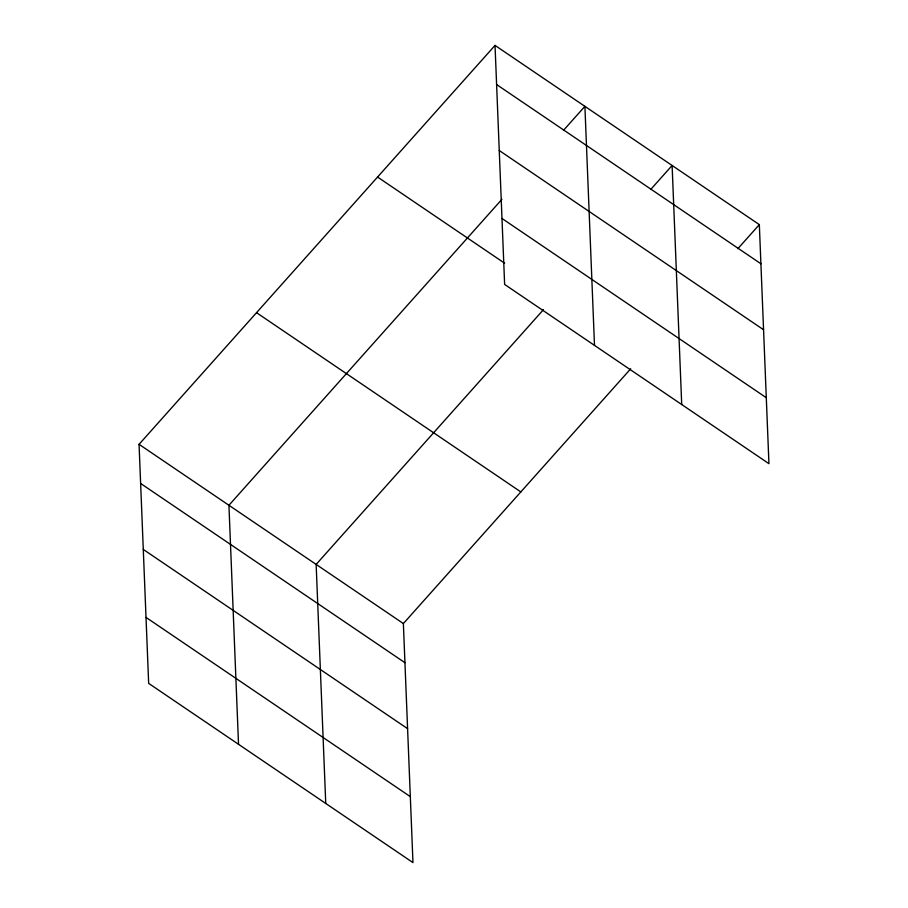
<?xml version="1.0" encoding="UTF-8"?>
<svg xmlns="http://www.w3.org/2000/svg" width="908" height="908" viewBox="0 0 908 908"><rect width="100%" height="100%" fill="white"/><g stroke="black" fill="none" stroke-linecap="round" stroke-linejoin="round"><path stroke-width="1.36" d="M630.697 368.796L403.368 623.558L412.97 862.6L148.662 683.372L139.06 444.33L495.03 45.4L759.338 224.628L768.94 463.67L504.632 284.442L495.03 45.4M501.92 199.329L228.929 505.268L238.532 744.31M563.459 130.366L584.9 106.338L594.502 345.381M543.472 309.651L316.143 564.413L325.745 803.455M650.673 189.511L672.113 165.483L681.715 404.525M737.886 248.656L759.338 224.628M496.608 84.535L760.904 263.763M499.252 150.512L763.56 329.74M501.988 218.476L766.284 397.704M377.569 177.049L504.644 263.218M256.533 312.681L520.829 491.909M139.06 444.33L403.368 623.558M140.638 483.465L404.934 662.692M143.282 549.431L407.59 728.659M146.018 617.406L410.314 796.634"/></g></svg>
